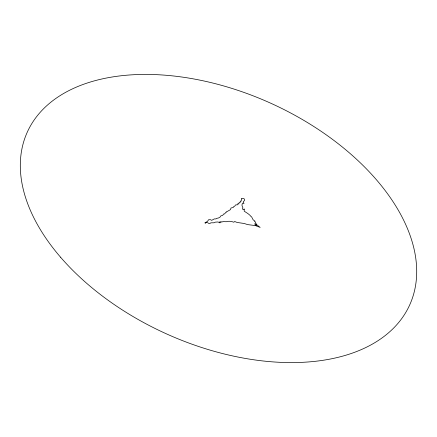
<?xml version="1.0" encoding="UTF-8"?>
<svg xmlns="http://www.w3.org/2000/svg" width="437" height="437" viewBox="0 0 437 437"><rect width="100%" height="100%" fill="white"/><g stroke="black" fill="none" stroke-linecap="round" stroke-linejoin="round"><path stroke-width="0.66" d="M226.169 212.076L224.443 214.021L223.788 213.884L222.701 215.31L220.767 215.949L219.975 217.194L218.571 217.943L216.419 218.434L215.971 218.888L214.256 218.937L211.71 220.352L210.563 219.713L208.602 219.735L207.455 221.439L204.898 222.788L205.363 223.318L206.138 222.542L207.712 222.706L208.646 223.367L209.907 223.493L210.842 222.826L213.988 222.783L215.31 222.154L218.052 221.969L219.942 222.87L220.439 222.509L219.636 222.045L220.084 221.728L221.554 222.127L221.706 221.717L222.815 221.881L223.094 221.554L226.191 221.739C228.529 220.849 231.49 221.335 233.806 222.215L234.691 221.526L237.16 222.466L244.288 223.498L247.528 224.585L256.617 225.743L256.503 225.082L254.82 223.597L255.345 225.525L260.179 227.437L256.595 224.623L256.798 224.339L255.863 223.542L255.503 222.253L254.645 221.39L254.962 221.149L253.11 219.778L251.619 216.861L251.106 216.599C249.298 214.206 246.588 212.743 244.201 211.191L244.267 208.935L243.688 209.585L242.737 209.41L242.557 208.405L242.934 207.99L242.016 205.641L242.12 203.926L242.737 203.658L242.879 203.074L244.015 203.544L243.229 202.233L243.535 201.331L244.496 200.698L244.578 199.562L244.168 198.791L242.415 198.3L241.3 198.529L241.765 199.791L240.956 200.627L241.137 201.189L240.246 201.288L240.361 202.309L239.525 202.227L239.301 203.014L238.695 203.063L238.848 203.926L237.712 203.729L237.897 204.347L237.449 204.806L235.663 204.887L234.631 206.231L233.658 206.63L233.314 207.466L231.009 207.99L230.452 209.656L226.169 212.076M60.557 257.207A209.82 126.566 24.3 0 0 401.166 319.343A209.82 126.566 24.3 0 0 193.782 78.95A209.82 126.566 24.3 0 0 60.557 257.207"/></g></svg>
